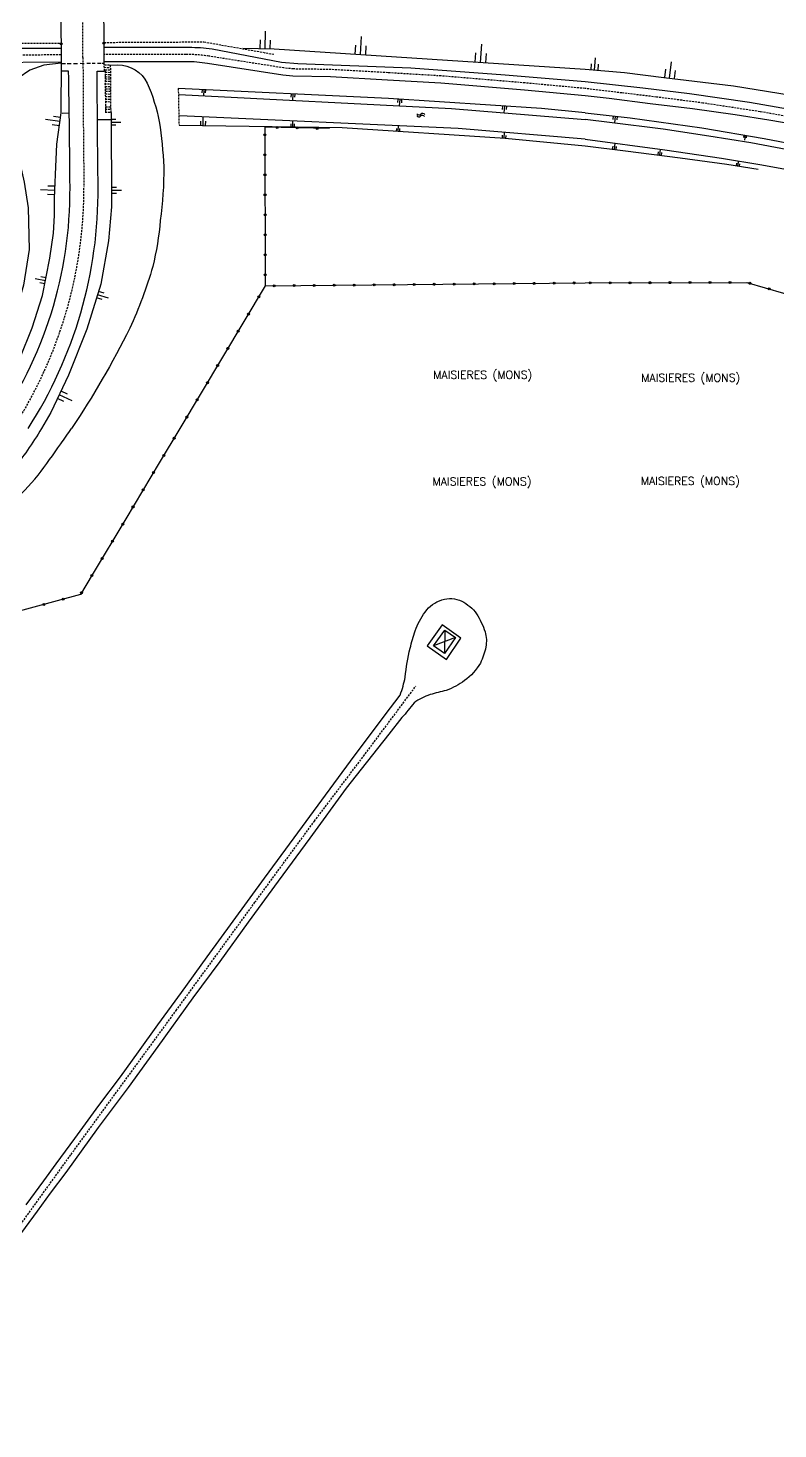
# Model space of a CAD drawing. Header units: millimetres. Extents: x 120999 to 122000, y 130000 to 131001.
# Drawn here: x 121360.7 to 121548.2, y 130000 to 130350.1 of the extents above; entities that cross this region are included whole.
import ezdxf
from ezdxf.enums import TextEntityAlignment as Align

# ---------------------------------------------------------------- set-up
doc = ezdxf.new("R2010")
doc.units = ezdxf.units.MM
doc.linetypes.add('DASHED', pattern=[0.75, 0.5, -0.25])
doc.layers.get('0').update_dxf_attribs({"linetype": 'CONTINUOUS'})
for name, color, linetype in [('W0001', 6, 'DASHED'), ('W0008', 7, 'CONTINUOUS'), ('W0100', 7, 'CONTINUOUS'), ('W0112', 1, 'DASHED'), ('W0211', 2, 'CONTINUOUS'), ('W0322', 7, 'CONTINUOUS'), ('W0515', 5, 'CONTINUOUS'), ('W0980', 7, 'CONTINUOUS'), ('W0989', 7, 'CONTINUOUS')]:
    doc.layers.add(name, color=color, linetype=linetype)
doc.styles.get("Standard").update_dxf_attribs({"font": 'romans.shx', "width": 0.85})

# ---------------------------------------------------------------- blocks, each defined once
blk = doc.blocks.new('OH01')
at = {"layer": 'W0322', "color": 0}
for radius in [0.25, 0.15]:
    blk.add_circle((0, 0), radius, dxfattribs=at)
blk = doc.blocks.new('TP15')
at = {"color": 0}
for p, q in [((0, 1), (0, 0)), ((-0.289, 0.5), (-0.289, 0)), ((0.289, 0.5), (0.289, 0))]:
    blk.add_line(p, q, dxfattribs=at)
blk = doc.blocks.new('TP12')
at = {"layer": 'W0515', "color": 0}
for centre, start, end in [((-0.5, 0.625), 216.8699, 323.1301), ((0.5, -0.125), 36.8699, 143.1301), ((0.5, -0.625), 36.8699, 143.1301), ((-0.5, 0.125), 216.8699, 323.1301)]:
    blk.add_arc(centre, 0.625, start, end, dxfattribs=at)

msp = doc.modelspace()

# ---------------------------------------------------------------- linework, layer by layer
at = {"layer": 'W0001'}
for points in [[(121356.9, 130250, 0.145243), (121374.68, 130310.35, -0.002797), (121374.43, 130342.77), (121373.7, 130478.96)], [(121500, 130334.99), (121485.04, 130336.37), (121464.04, 130338.12), (121450.71, 130338.92), (121436.41, 130339.73), (121427.05, 130339.87), (121424.67, 130340.12), (121405.89, 130343.07, 0.040445), (121400.23, 130343.49), (121379.66, 130343.49)]]:
    msp.add_lwpolyline(points, format="xyb", dxfattribs=at)
for points in [[(121000, 130286.8), (121017.42, 130291.87), (121039.41, 130297.93), (121065.38, 130304.18), (121091.35, 130309.87), (121122.75, 130315.99), (121157.79, 130322.8), (121187.94, 130327.91), (121212.41, 130331.13), (121247.81, 130334.77), (121287.59, 130337.42), (121324.93, 130339.89), (121345.2, 130343.11), (121349.69, 130343.3), (121369.02, 130343.49)], [(121772.35, 130250), (121760.84, 130256.06), (121750.49, 130261.29), (121732.89, 130269.69), (121709.07, 130280.29), (121688.77, 130288.63), (121675.04, 130293.86), (121660.58, 130299.01), (121646.36, 130303.83), (121633.58, 130307.95), (121621.31, 130311.64), (121608.6, 130315.19), (121595.78, 130318.56), (121582, 130321.83), (121568.54, 130324.73), (121556.93, 130326.91), (121543.74, 130329.19), (121529.43, 130331.36), (121517.84, 130332.86), (121509.18, 130333.88), (121500, 130334.99)], [(121321.98, 130000), (121339.95, 130024.92), (121371.46, 130068.62), (121397.73, 130104.57), (121417.43, 130131.62), (121432.31, 130151.91), (121444.58, 130168.12), (121457.68, 130185.66)]]:
    msp.add_lwpolyline(points, dxfattribs=at)
at = {"layer": 'W0008'}
for points in [[(121000, 130288.69), (121037.25, 130299.12), (121070.92, 130307.21), (121095.91, 130312.81), (121146.06, 130322.18), (121170.62, 130326.77, -0.023914), (121246.35, 130336.14, -0.005193), (121325.34, 130341.68, 0.04014), (121333.3, 130342.95, -0.047593), (121349.6, 130345.11), (121368.94, 130345.11)], [(121379.68, 130345.3), (121400.92, 130345.3, -0.034805), (121406.7, 130344.9), (121424.04, 130341.54), (121428.2, 130341.27), (121456.38, 130340.19), (121480.04, 130338.44), (121500, 130336.75)], [(121500, 130333.15), (121484.88, 130334.55), (121463.91, 130336.29), (121450.6, 130337.1), (121436.35, 130337.91), (121426.94, 130338.04), (121424.43, 130338.31), (121405.61, 130341.26, 0.040485), (121400.23, 130341.66), (121379.66, 130341.66)], [(121352.18, 130250, 0.157752), (121371.19, 130310.33, 0.001658), (121370.85, 130339.29), (121369.13, 130339.34)], [(121360.69, 130250, 0.146274), (121378.22, 130310.39, -0.002498), (121377.98, 130339.31), (121379.75, 130339.36)], [(121360.26, 130056.01), (121364.61, 130062.03), (121367.73, 130066.3), (121372.41, 130072.58), (121378.39, 130080.8), (121383.78, 130088.02), (121388.32, 130094.27), (121393.19, 130100.97), (121399.07, 130109.06), (121405.5, 130117.99), (121412.03, 130126.93), (121419.83, 130137.64), (121427.26, 130147.77), (121434.18, 130157.13), (121441.33, 130166.87), (121449.97, 130178.46), (121453.74, 130183.41, 0.041589), (121455.01, 130187.88, -0.03765), (121456.24, 130195.1, -0.012822), (121457.5, 130199.5, -0.066656), (121459.98, 130204.16, -0.166418), (121464.19, 130207.21, -0.188506), (121469.15, 130206.88, -0.114548), (121472.85, 130203.73, -0.053961), (121474.99, 130199.2, -0.118433), (121475.16, 130195.42, -0.065758), (121473.8, 130191.41, -0.101624), (121469.87, 130187.04, -0.063427), (121465.27, 130184.58, 0.012295), (121461.24, 130183.51, 0.077073), (121457.22, 130181.47, -0.012336), (121454.2, 130177.76), (121450.92, 130173.61), (121444.03, 130164.88), (121440.26, 130160.12), (121431.13, 130147.63), (121423.24, 130136.91), (121415.77, 130126.68), (121408.63, 130116.83), (121401.87, 130107.71), (121393.14, 130095.59), (121385.73, 130085.33), (121378.26, 130075.32), (121370.11, 130064.09), (121366.2, 130058.91), (121362.96, 130054.41), (121355.82, 130044.66)]]:
    msp.add_lwpolyline(points, format="xyb", dxfattribs=at)
for points in [[(121000, 130284.97), (121017.91, 130290.11), (121039.87, 130296.16), (121065.79, 130302.4), (121091.72, 130308.07), (121123.1, 130314.19), (121158.12, 130321), (121188.21, 130326.1), (121212.62, 130329.32), (121247.97, 130332.95), (121287.71, 130335.6), (121325.13, 130338.07), (121345.38, 130341.29), (121349.74, 130341.47), (121369.04, 130341.66)], [(121369, 130341.21), (121370.04, 130341.23)], [(121370.51, 130341.25), (121371.47, 130341.23)], [(121372.09, 130341.25), (121373.07, 130341.23)], [(121373.76, 130341.28), (121374.76, 130341.26)], [(121375.39, 130341.28), (121376.32, 130341.28)], [(121376.73, 130341.3), (121377.51, 130341.28)], [(121378.06, 130341.3), (121378.86, 130341.32)], [(121379.11, 130341.32), (121379.73, 130341.34)], [(121500, 130336.75), (121514.39, 130335.19), (121526.13, 130333.7), (121541.11, 130331.54), (121564.43, 130327.53), (121576.21, 130325.07), (121587.73, 130322.4), (121600.57, 130319.28), (121612.95, 130315.92), (121625.57, 130312.36), (121634.93, 130309.47), (121653.1, 130303.51), (121671.07, 130297.35), (121685.23, 130291.98), (121697.41, 130287.31), (121711.52, 130281.45), (121725.38, 130275.26), (121740.09, 130268.51), (121753.73, 130261.78), (121764.87, 130256.07), (121776.17, 130250)], [(121552.73, 130325.91), (121545.97, 130327.04), (121537.52, 130328.4), (121526.81, 130329.9), (121516.3, 130331.16), (121506.02, 130332.5), (121500, 130333.15)], [(121370.99, 130328.86), (121369.21, 130328.75)], [(121378.05, 130327.23), (121381.71, 130327.23)]]:
    msp.add_lwpolyline(points, dxfattribs=at)
at = {"layer": 'W0100'}
for points in [[(121464.9, 130199.63), (121467.57, 130197.79), (121464.85, 130193.83), (121462.12, 130195.7), (121464.9, 130199.63), (121464.85, 130193.83)], [(121467.57, 130197.79), (121462.12, 130195.7)]]:
    msp.add_lwpolyline(points, dxfattribs=at)
at = {"layer": 'W0112'}
for points in [[(121326.87, 130343.53), (121328.79, 130343.53), (121344.79, 130346.27), (121368.97, 130346.36)], [(121379.68, 130346.51), (121404.68, 130346.64), (121422.16, 130343.55)], [(121379.67, 130341.28), (121379.7, 130339.5), (121379.98, 130339.29), (121380.05, 130329.16)], [(121379.74, 130340.28), (121381.18, 130340.25)], [(121379.81, 130340.9), (121381.24, 130340.86)], [(121381.45, 130329.03), (121381.35, 130340.86)], [(121379.87, 130339.67), (121381.31, 130339.63)], [(121379.87, 130337.96), (121381.31, 130337.92)], [(121379.94, 130337.44), (121381.38, 130337.41)], [(121379.98, 130339.05), (121381.42, 130339.02)], [(121379.98, 130338.54), (121381.42, 130338.5)], [(121380.01, 130336.83), (121381.45, 130336.79)], [(121379.84, 130336.14), (121381.28, 130336.11)], [(121379.94, 130335.53), (121381.38, 130335.49)], [(121379.94, 130333.64), (121381.38, 130333.61)], [(121380.01, 130332.99), (121381.45, 130332.96)], [(121380.05, 130334.91), (121381.48, 130334.88)], [(121380.05, 130334.33), (121381.48, 130334.29)], [(121398.25, 130334.95), (121398.45, 130325.85)], [(121379.98, 130331.73), (121381.42, 130331.69)], [(121380.01, 130332.34), (121381.45, 130332.31)], [(121380.01, 130329.81), (121381.45, 130329.78)], [(121380.05, 130330.43), (121381.48, 130330.39)], [(121380.01, 130329.06), (121381.45, 130329.03)]]:
    msp.add_lwpolyline(points, dxfattribs=at)
at = {"layer": 'W0211'}
for points in [[(121369, 130341.34), (121364.65, 130340.8), (121361.18, 130339.61), (121358.24, 130337.54), (121356.94, 130335.26), (121356.4, 130332.99), (121356.83, 130326.8), (121357.26, 130323.33), (121358.55, 130316.75), (121359.74, 130311.54), (121360.72, 130305.14), (121360.94, 130294.72), (121359.52, 130285.86), (121357.13, 130277.39), (121353.87, 130268.82), (121349.31, 130259.81), (121345.91, 130254.2), (121343.01, 130250)], [(121347.99, 130250), (121349.39, 130251.81), (121354.82, 130260.27), (121358.65, 130267.52), (121361.69, 130275.22), (121364.3, 130283.25), (121366.14, 130292.58), (121367.02, 130298.85), (121367.35, 130303.29), (121367.35, 130307.53), (121367.56, 130313.49), (121367.89, 130321.09), (121368.98, 130328.9), (121369.04, 130341.66)], [(121500, 130328.91), (121489.13, 130329.98), (121450.83, 130332.46), (121398.25, 130334.95)], [(121381.45, 130329.03), (121381.6, 130305.39), (121380.84, 130296.95), (121378.88, 130286.1), (121375.4, 130274.82), (121370.83, 130263.34), (121366.37, 130254.01), (121364.02, 130250)], [(121500, 130328.91), (121511.29, 130327.68), (121529.2, 130325.16), (121544.77, 130322.51), (121554.36, 130320.66), (121561.32, 130319.34), (121578.71, 130315.62), (121591.58, 130312.55), (121599.39, 130310.56), (121616.74, 130305.9), (121638.1, 130299.47), (121649.83, 130295.52), (121663.82, 130290.67), (121678.28, 130285.27), (121687.02, 130281.87), (121701.01, 130276.18), (121711.18, 130271.81), (121725.08, 130265.56), (121739.6, 130258.54), (121750.14, 130253.32), (121756.53, 130250)], [(121398.45, 130325.85), (121439.24, 130325.23), (121480.02, 130322.54), (121500, 130320.64)], [(121500, 130320.64), (121510.07, 130319.42), (121523.74, 130317.66), (121535.43, 130316.04), (121543.26, 130314.84)]]:
    msp.add_lwpolyline(points, dxfattribs=at)
for points in [[(121381.24, 130340.86), (121383.13, 130340.87, -0.284857), (121390.52, 130336.31, -0.05371), (121393.51, 130326.73, -0.018596), (121394.69, 130315.41, -0.030142), (121393.76, 130302.01, -0.037017), (121391.87, 130290.48, -0.036803), (121386.13, 130275.08, -0.03065), (121371.59, 130250, -0.03065)], [(121364.02, 130250, -0.035999), (121356.73, 130239.52, -0.034306), (121347.81, 130229.46, -0.024218), (121339.58, 130222.17, -0.034273), (121332.06, 130216.67, -0.024567), (121323.67, 130211.55, -0.01783), (121313.71, 130206.92, -0.033988), (121297.48, 130201.88, -0.039504), (121282.27, 130199.56), (121260.4, 130198.75), (121228.22, 130197.53), (121185.81, 130195.98), (121138.5, 130194.26), (121110.37, 130193.45, 0.192922), (121108.73, 130192, 1.597304)], [(121356.29, 130231.06, 0.034514), (121363.22, 130238.35, 0.006672), (121368.88, 130246.19, -0.004022), (121371.59, 130250, 3.386735)]]:
    msp.add_lwpolyline(points, format="xyb", dxfattribs=at)
at = {"layer": 'W0322'}
for points in [[(121369.04, 130341.58), (121368.61, 130401.14)], [(121379.38, 130401.2), (121379.68, 130341.32)], [(121436.08, 130324.96), (121419.9, 130325.33), (121420.02, 130285.66), (121500, 130286.41)], [(121420.02, 130285.66), (121398.68, 130250)], [(121500, 130286.41), (121540.46, 130286.53), (121600.02, 130269.17), (121664.77, 130250)], [(121398.68, 130250), (121393.49, 130241.43), (121385.19, 130227.43), (121376.71, 130213.44), (121373.81, 130208.56), (121356.34, 130203.82), (121336.75, 130198.52), (121312.55, 130191.89), (121282.91, 130190.97), (121254.06, 130190.23), (121224.93, 130189.13), (121198.56, 130188.12), (121169.3, 130187.06), (121144.78, 130186.14), (121117.3, 130185.17), (121106.66, 130184.76)]]:
    msp.add_lwpolyline(points, dxfattribs=at)
at = {"layer": 'W0515'}
for points in [[(121414.41, 130345.03), (121422.21, 130344.89), (121500, 130339.78)], [(121500, 130339.78), (121509.81, 130338.98), (121519.7, 130337.77), (121537.14, 130335.62), (121554.12, 130332.92), (121566.88, 130330.56), (121580.96, 130327.77), (121595.33, 130324.51), (121606.15, 130321.62), (121621.24, 130317.56), (121638.87, 130312.15), (121655.57, 130306.66), (121669.34, 130301.77), (121687.62, 130294.88), (121705.4, 130287.67), (121724.34, 130279.47), (121735.25, 130274.35), (121750.79, 130266.86), (121765.72, 130259.22), (121776.87, 130253.13), (121782.35, 130250)], [(121398.45, 130333.5), (121466.56, 130329.98), (121500, 130327.22)], [(121500, 130322.31), (121468.22, 130325.02), (121398.66, 130328.12)], [(121550.68, 130319.69), (121541.45, 130321.4), (121530.91, 130323.07), (121519.5, 130324.85), (121506.11, 130326.49), (121500, 130327.22)], [(121500, 130322.31), (121519.95, 130319.69), (121534.13, 130317.58), (121544.15, 130315.91), (121557.86, 130313.38), (121574.06, 130310.08), (121582.22, 130308.29), (121597.99, 130304.49), (121612.13, 130300.76), (121628.09, 130296.07), (121641.05, 130292.07), (121653.76, 130287.83), (121663.69, 130284.29), (121671.96, 130281.3), (121683.53, 130276.91), (121695.96, 130271.94), (121705.26, 130268.08), (121712.68, 130264.91), (121724.01, 130259.76), (121733.35, 130255.38), (121742.55, 130250.87), (121744.28, 130250)]]:
    msp.add_lwpolyline(points, dxfattribs=at)
at = {"layer": 'W0989'}
msp.add_lwpolyline([(121460.53, 130195.7), (121465.33, 130192.29), (121468.94, 130197.61), (121464.29, 130200.92), (121460.53, 130195.7)], dxfattribs=at)

# ---------------------------------------------------------------- block references
at = {"layer": 'W0211'}
for p, xscale, yscale, zscale, rotation in [((121419.93, 130344.93), 4.367512804434856, 4.367512804434859, 4.367512804434859, 359.0132753925921), ((121443.73, 130343.48), 4.546355387582208, 4.546355387582208, 4.546355387582208, 356.2368122609397), ((121473.75, 130341.5), 4.593478736645698, 4.593478736645698, 4.593478736645698, 356.2368122610097), ((121502.28, 130339.59), 3.044415756787145, 3.044415756787145, 3.044415756787145, 355.3390515060971), ((121521.05, 130337.6), 4.125158558191777, 4.125158558191777, 4.125158558191777, 352.9963455296233), ((121404.71, 130334.64), 1.46364869682826, 1.46364869682826, 1.46364869682826, 177.2979503968443), ((121427.01, 130333.59), 1.562145986582953, 1.562145986582953, 1.562145986582953, 177.297950397096), ((121453.72, 130332.28), 1.629444396559036, 1.629444396559036, 1.629444396559036, 176.2925869628075), ((121479.9, 130330.58), 1.696135408430748, 1.696135408430749, 1.696135408430749, 176.292586963186), ((121368.68, 130326.79), 3.624446161422649, 3.624446161422649, 3.624446161422649, 82.08465369150804), ((121381.47, 130326.51), 2.418625195158124, 2.418625195158124, 2.418625195158124, 270.3608551913993), ((121404.41, 130325.76), 2.108029020933768, 2.108029020933768, 2.108029020933768, 359.1284557030136), ((121426.81, 130325.41), 1.450122358545543, 1.450122358545543, 1.450122358545543, 359.1284557028338), ((121507.58, 130328.09), 1.767058902695253, 1.767058902695253, 1.767058902695253, 173.7644475057875), ((121453.15, 130324.31), 1.381475131485772, 1.381475131485772, 1.381475131485772, 356.2284724510664), ((121479.66, 130322.56), 1.477323249041177, 1.477323249041177, 1.477323249041177, 356.2284724513605), ((121540.13, 130323.3), 1.202301353635104, 1.202301353635104, 1.202301353635104, 170.3342713106188), ((121507.25, 130319.76), 1.584060374901413, 1.584060374901413, 1.584060374901413, 353.1017178935401), ((121518.59, 130318.32), 1.530598518786764, 1.530598518786764, 1.530598518786764, 352.6834435285107), ((121538.12, 130315.63), 1.271466969013356, 1.271466969013356, 1.271466969013356, 351.3270045436086), ((121367.42, 130309.58), 3.635143810231888, 3.635143810231888, 3.635143810231888, 87.91525802320699), ((121381.57, 130309.48), 2.528579557988583, 2.528579557988583, 2.528579557988583, 270.3608551913142), ((121365.04, 130286.99), 2.602301182399289, 2.602301182399289, 2.602301182399289, 78.80683149202594), ((121378.07, 130283.46), 2.903107618671962, 2.903107618671962, 2.903107618671962, 252.8804026572442), ((121368.5, 130258.46), 3.541881027861259, 3.541881027861258, 3.541881027861258, 244.4874855801616)]:
    msp.add_blockref('TP15', p, dxfattribs=dict(at, xscale=xscale, yscale=yscale, zscale=zscale, rotation=rotation))
at = {"layer": 'W0322'}
for p, rotation in [((121369.01, 130346.14), 90.42006586555333), ((121379.65, 130346.32), 270.2850515497007), ((121419.91, 130323.41), 270.1658634514899), ((121422.99, 130325.26), 178.7077956801585), ((121427.98, 130325.15), 178.7077956801585), ((121432.98, 130325.03), 178.7077956801585), ((121419.92, 130318.41), 270.1658634514899), ((121419.94, 130313.41), 270.1658634514899), ((121419.95, 130308.41), 270.1658634514899), ((121419.97, 130303.41), 270.1658634514899), ((121419.98, 130298.41), 270.1658634514899), ((121420, 130293.41), 270.1658634514899), ((121420.01, 130288.41), 270.1658634514899), ((121422.26, 130285.68), 0.5382588837108395), ((121427.26, 130285.73), 0.5382588837108395), ((121432.26, 130285.78), 0.5382588837108395), ((121437.26, 130285.82), 0.5382588837108395), ((121442.26, 130285.87), 0.5382588837108395), ((121447.26, 130285.92), 0.5382588837108395), ((121452.26, 130285.96), 0.5382588837108395), ((121457.26, 130286.01), 0.5382588837108395), ((121462.26, 130286.06), 0.5382588837108395), ((121467.26, 130286.1), 0.5382588837108395), ((121472.26, 130286.15), 0.5382588837108395), ((121477.26, 130286.2), 0.5382588837108395), ((121482.26, 130286.24), 0.5382588837108395), ((121487.26, 130286.29), 0.5382588837108395), ((121492.26, 130286.34), 0.5382588837108395), ((121497.26, 130286.39), 0.5382588837108395), ((121501.23, 130286.42), 0.1693212076931882), ((121506.23, 130286.43), 0.1693212076931882), ((121511.23, 130286.44), 0.1693212076931882), ((121516.23, 130286.46), 0.1693212076931882), ((121521.23, 130286.47), 0.1693212076931882), ((121526.23, 130286.49), 0.1693212076931882), ((121531.23, 130286.5), 0.1693212076931882), ((121536.23, 130286.52), 0.1693212076931882), ((121541.2, 130286.31), 343.7531038305326), ((121546, 130284.92), 343.7531038305326), ((121418.38, 130282.92), 239.1092437610498), ((121415.81, 130278.63), 239.1092437610498), ((121413.25, 130274.34), 239.1092437610498), ((121410.68, 130270.05), 239.1092437610498), ((121408.11, 130265.76), 239.1092437610498), ((121405.55, 130261.47), 239.1092437610498), ((121402.98, 130257.18), 239.1092437610498), ((121400.41, 130252.89), 239.1092437610498), ((121397.21, 130247.57), 238.7712404748962), ((121394.62, 130243.3), 238.7712404748962), ((121392.05, 130239.01), 239.3402870825583), ((121389.5, 130234.71), 239.3402870825583), ((121386.95, 130230.41), 239.3402870825583), ((121384.39, 130226.11), 238.7850020066734), ((121381.8, 130221.84), 238.7850020066734), ((121379.21, 130217.56), 238.7850020066734), ((121376.62, 130213.28), 239.2455502384623), ((121369.46, 130207.38), 195.1868035598881), ((121374.06, 130208.99), 239.2455502384623), ((121364.64, 130206.07), 195.1868035598881)]:
    msp.add_blockref('OH01', p, dxfattribs=dict(at, rotation=rotation))
at = {"layer": 'W0515', "rotation": 353.054244268372}
msp.add_blockref('TP12', (121458.9, 130328.33), dxfattribs=at)

# ---------------------------------------------------------------- texts
at = {"layer": 'W0980'}
for p in [(121474.41, 130263.31), (121526.42, 130262.58), (121474.23, 130236.66), (121526.31, 130236.77)]:
    msp.add_text('MAISIERES (MONS)', height=2, dxfattribs=at).set_placement(p, align=Align.MIDDLE)

doc.saveas('drawing.dxf')
